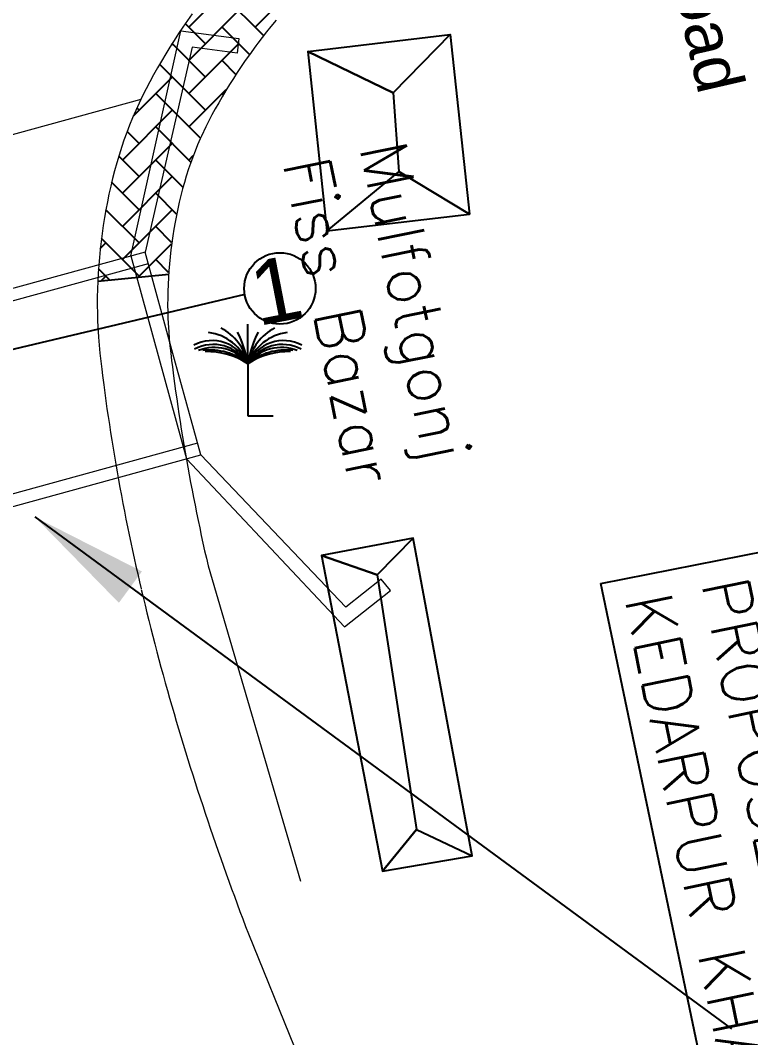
# Model space of a CAD drawing. Header units: millimetres. Extents: x 234588 to 238075, y 2578744 to 2579543.
# Drawn here: x 234874.3 to 234923.7, y 2579341.4 to 2579410 of the extents above; entities that cross this region are included whole.
import ezdxf

# ---------------------------------------------------------------- set-up
doc = ezdxf.new("R2010")
doc.units = ezdxf.units.MM
doc.header["$MEASUREMENT"] = 0
for name, color, linetype in [('Boundary', 6, 'Continuous'), ('COORDINATES', 7, 'Continuous'), ('Points-NUM', 4, 'Continuous'), ('Points-TXT', 3, 'Continuous'), ('RL', 7, 'Continuous'), ('Void', 2, 'Continuous')]:
    doc.layers.add(name, color=color, linetype=linetype)
doc.layers.add('EP', color=1, linetype='Continuous', lineweight=30)
doc.styles.add('romans', font='romans.shx')
doc.styles.get("Standard").update_dxf_attribs({"font": 'arial.ttf'})
doc.dimstyles.get("Standard").update_dxf_attribs({"dimtxt": 4, "dimasz": 0.18, "dimexe": 0.18, "dimexo": 0.0625, "dimgap": 0.09, "dimtad": 0, "dimzin": 0, "dimdsep": 46, "dimtxsty": 'Standard', "dimcen": 0.09, "dimadec": 0, "dimazin": 0, "dimtfac": 1, "dimtofl": 0, "dimtmove": 0, "dimatfit": 3, "dimfxl": 1, "dimtolj": 1, "dimtzin": 0, "dimarcsym": 0})

msp = doc.modelspace()

# ---------------------------------------------------------------- hatches: boundary and pattern name
at = {"layer": 'Points-NUM'}
h = msp.add_hatch(dxfattribs=at)
h.set_pattern_fill('AR-HBONE', color=256, scale=0.396, style=0)
h.set_pattern_definition([(45, (-140431.9813, -1507403.4262), (7e-16, 2.2401142828), [4.752, -1.584]), (135, (-140430.8612, -1507402.3061), (7e-16, 2.2401142828), [4.752, -1.584])])
h.paths.add_polyline_path([(234889.412, 2579407.143), (234890.737, 2579408.97), (234891.987, 2579410.481), (234893.233, 2579411.842), (234894.293, 2579412.943), (234895.008, 2579413.684), (234895.38, 2579414.07), (234895.755, 2579414.459), (234891.588, 2579416.984), (234891.206, 2579416.588), (234890.831, 2579416.2), (234890.457, 2579415.811), (234890.085, 2579415.42), (234889.714, 2579415.028), (234889.346, 2579414.633), (234888.982, 2579414.235), (234888.622, 2579413.834), (234888.267, 2579413.428), (234887.972, 2579413.082), (234887.574, 2579412.602), (234887.237, 2579412.181), (234886.905, 2579411.755), (234886.579, 2579411.325), (234886.417, 2579411.107), (234885.943, 2579410.454), (234885.633, 2579410.012), (234885.328, 2579409.567), (234885.028, 2579409.118), (234884.734, 2579408.666), (234884.446, 2579408.21), (234884.163, 2579407.75), (234883.874, 2579407.267), (234883.614, 2579406.82), (234883.349, 2579406.35), (234883.091, 2579405.876), (234882.841, 2579405.398), (234882.599, 2579404.916), (234882.254, 2579404.186), (234882.142, 2579403.939), (234881.929, 2579403.443), (234881.725, 2579402.943), (234881.532, 2579402.44), (234881.348, 2579401.932), (234881.199, 2579401.495), (234881.011, 2579400.907), (234880.856, 2579400.39), (234880.712, 2579399.87), (234880.576, 2579399.348), (234880.45, 2579398.823), (234880.332, 2579398.295), (234880.223, 2579397.766), (234880.123, 2579397.235), (234880.031, 2579396.702), (234879.947, 2579396.168), (234879.846, 2579395.452), (234879.801, 2579395.096), (234879.74, 2579394.559), (234879.687, 2579394.021), (234879.642, 2579393.482), (234879.605, 2579392.942), (234879.576, 2579392.403), (234884.35, 2579392.886), (234884.56, 2579395.006), (234884.962, 2579397.327), (234885.533, 2579399.531), (234886.264, 2579401.551), (234887.125, 2579403.37), (234888.199, 2579405.276)])
h.paths.add_polyline_path([(234879.801, 2579395.998), (234881.733, 2579376.143), (234886.083, 2579376.567), (234884.15, 2579396.422)], flags=9)

# ---------------------------------------------------------------- linework, layer by layer
at = {"layer": 'Boundary', "lineweight": 20}
for points in [[(234885.943, 2579410.454), (234885.633, 2579410.012), (234885.328, 2579409.567), (234885.028, 2579409.118), (234884.734, 2579408.666), (234884.446, 2579408.21), (234884.163, 2579407.75), (234883.874, 2579407.267), (234883.614, 2579406.82), (234883.349, 2579406.35), (234883.091, 2579405.876), (234882.841, 2579405.398), (234882.599, 2579404.916), (234882.254, 2579404.186), (234882.142, 2579403.939), (234881.929, 2579403.443), (234881.725, 2579402.943), (234881.532, 2579402.44), (234881.348, 2579401.932), (234881.199, 2579401.495), (234881.011, 2579400.907), (234880.856, 2579400.39), (234880.712, 2579399.87), (234880.576, 2579399.348), (234880.45, 2579398.823), (234880.332, 2579398.295), (234880.223, 2579397.766), (234880.123, 2579397.235), (234880.031, 2579396.702), (234879.947, 2579396.168), (234879.846, 2579395.452), (234879.801, 2579395.096), (234879.74, 2579394.559), (234879.687, 2579394.021), (234879.642, 2579393.482), (234879.605, 2579392.942), (234879.576, 2579392.403), (234879.557, 2579391.863), (234879.545, 2579391.323), (234879.543, 2579390.783), (234879.55, 2579390.244), (234879.567, 2579389.704), (234879.602, 2579389.009), (234879.628, 2579388.628), (234879.673, 2579388.09), (234879.725, 2579387.553), (234879.783, 2579387.017), (234879.846, 2579386.481), (234879.9, 2579386.042), (234879.981, 2579385.41), (234880.052, 2579384.875), (234880.125, 2579384.34), (234880.2, 2579383.806), (234880.278, 2579383.272), (234880.358, 2579382.738), (234880.44, 2579382.204), (234880.524, 2579381.671), (234880.61, 2579381.138), (234880.699, 2579380.605), (234880.789, 2579380.073), (234880.882, 2579379.541), (234880.977, 2579379.009), (234881.074, 2579378.478), (234881.173, 2579377.947), (234881.274, 2579377.416), (234881.377, 2579376.886), (234881.482, 2579376.356), (234881.589, 2579375.826), (234881.698, 2579375.297), (234881.81, 2579374.768), (234881.923, 2579374.24), (234882.038, 2579373.711), (234882.155, 2579373.184), (234882.274, 2579372.656), (234882.394, 2579372.129), (234882.504, 2579371.657)], [(234891.61, 2579410.025), (234891.259, 2579409.6), (234890.965, 2579409.234), (234890.672, 2579408.858), (234890.378, 2579408.471), (234890.246, 2579408.293), (234889.81, 2579407.692), (234889.537, 2579407.304), (234889.265, 2579406.906), (234888.997, 2579406.505), (234888.735, 2579406.101), (234888.478, 2579405.695), (234888.226, 2579405.285), (234887.968, 2579404.854), (234887.739, 2579404.46), (234887.506, 2579404.047), (234887.283, 2579403.638), (234887.07, 2579403.23), (234886.871, 2579402.834), (234886.57, 2579402.197), (234886.492, 2579402.025), (234886.312, 2579401.606), (234886.144, 2579401.194), (234885.984, 2579400.778), (234885.831, 2579400.355), (234885.71, 2579400.002), (234885.551, 2579399.503), (234885.423, 2579399.074), (234885.301, 2579398.637), (234885.186, 2579398.195), (234885.079, 2579397.749), (234884.979, 2579397.3), (234884.886, 2579396.846), (234884.799, 2579396.388), (234884.719, 2579395.927), (234884.647, 2579395.468), (234884.557, 2579394.826), (234884.52, 2579394.532), (234884.466, 2579394.057), (234884.42, 2579393.588), (234884.38, 2579393.121), (234884.348, 2579392.655), (234884.324, 2579392.19), (234884.307, 2579391.727), (234884.297, 2579391.265), (234884.295, 2579390.805), (234884.301, 2579390.347), (234884.315, 2579389.898), (234884.346, 2579389.293), (234884.367, 2579388.987), (234884.406, 2579388.515), (234884.452, 2579388.038), (234884.505, 2579387.55), (234884.564, 2579387.048), (234884.615, 2579386.634), (234884.693, 2579386.024), (234884.761, 2579385.509), (234884.832, 2579384.994), (234884.904, 2579384.48), (234884.979, 2579383.965), (234885.056, 2579383.45), (234885.135, 2579382.936), (234885.216, 2579382.422), (234885.3, 2579381.908), (234885.385, 2579381.394), (234885.472, 2579380.88), (234885.562, 2579380.366), (234885.654, 2579379.853), (234885.747, 2579379.34), (234885.843, 2579378.827), (234885.94, 2579378.314), (234886.04, 2579377.802), (234886.142, 2579377.289), (234886.245, 2579376.777), (234886.351, 2579376.265), (234886.458, 2579375.754), (234886.568, 2579375.242), (234886.679, 2579374.731), (234886.792, 2579374.22), (234886.907, 2579373.709), (234887.024, 2579373.199), (234893.265, 2579351.924)], [(234882.517, 2579371.602), (234882.642, 2579371.076), (234882.768, 2579370.55), (234882.896, 2579370.025), (234883.026, 2579369.5), (234883.158, 2579368.975), (234883.292, 2579368.451), (234883.427, 2579367.927), (234883.565, 2579367.403), (234883.704, 2579366.88), (234883.844, 2579366.358), (234883.987, 2579365.835), (234884.131, 2579365.314), (234884.277, 2579364.792), (234884.425, 2579364.271), (234884.574, 2579363.751), (234884.725, 2579363.231), (234884.877, 2579362.711), (234885.031, 2579362.192), (234885.187, 2579361.674), (234885.344, 2579361.156), (234885.503, 2579360.638), (234885.664, 2579360.121), (234885.826, 2579359.604), (234885.989, 2579359.088), (234886.155, 2579358.572), (234886.321, 2579358.056), (234886.489, 2579357.542), (234886.659, 2579357.027), (234886.83, 2579356.514), (234887.002, 2579356), (234887.176, 2579355.487), (234887.351, 2579354.975), (234887.528, 2579354.463), (234887.706, 2579353.952), (234887.885, 2579353.441), (234888.066, 2579352.931), (234888.248, 2579352.421), (234888.432, 2579351.912), (234888.616, 2579351.404), (234888.802, 2579350.896), (234888.99, 2579350.388), (234889.178, 2579349.881), (234889.368, 2579349.375), (234889.559, 2579348.869), (234889.751, 2579348.364), (234892.833, 2579340.758)]]:
    msp.add_lwpolyline(points, dxfattribs=at)
at = {"layer": 'EP', "lineweight": 25}
msp.add_lwpolyline([(234913.544, 2579371.999), (234926.317, 2579374.534), (234937.87, 2579319.271), (234925.125, 2579316.606)], close=True, dxfattribs=at)
at = {"layer": 'Points-NUM'}
msp.add_line((234879.576, 2579392.403), (234884.364, 2579392.888), dxfattribs=at)
at = {"layer": 'Points-NUM', "color": 0}
msp.add_line((234836.603, 2579379.016), (234889.523, 2579391.528), dxfattribs=at)
at = {"layer": 'Points-NUM'}
for points in [[(234893.755, 2579407.922), (234903.37, 2579409.054), (234904.663, 2579396.941)], [(234903.37, 2579409.054), (234899.511, 2579405.132), (234893.755, 2579407.922), (234899.511, 2579405.132), (234899.908, 2579399.805), (234904.663, 2579396.941), (234899.908, 2579399.805), (234895.048, 2579395.809)], [(234893.755, 2579407.922), (234895.048, 2579395.809)], [(234895.048, 2579395.809), (234904.663, 2579396.941)], [(234900.879, 2579375.066), (234898.432, 2579372.584), (234894.689, 2579373.889), (234898.432, 2579372.584), (234901.094, 2579355.406), (234898.809, 2579352.598), (234901.094, 2579355.406), (234904.862, 2579353.618)]]:
    msp.add_lwpolyline(points, dxfattribs=at)
msp.add_lwpolyline([(234894.689, 2579373.889), (234898.809, 2579352.598), (234904.862, 2579353.618), (234900.879, 2579375.066)], close=True, dxfattribs=at)
msp.add_circle((234891.872, 2579391.925), 2.41, dxfattribs=at)
at = {"layer": 'Points-TXT'}
for p, q in [((234889.709, 2579386.845), (234889.709, 2579389.504)), ((234889.709, 2579383.323), (234891.413, 2579383.323))]:
    msp.add_line(p, q, dxfattribs=at)
msp.add_lwpolyline([(234889.709, 2579386.845), (234889.709, 2579383.323)], dxfattribs=at)
for centre, radius, start, end in [((234886.225, 2579386.13), 3.547, 12.28597, 61.75082), ((234893.194, 2579386.13), 3.547, 118.24918, 167.71403), ((234886.63, 2579385.69), 3.289, 20.55448, 82.49307), ((234882.692, 2579385.741), 7.104, 8.93571, 27.04513), ((234896.727, 2579385.741), 7.104, 152.95487, 171.06429), ((234892.789, 2579385.69), 3.289, 97.50693, 159.44552), ((234887.29, 2579385.741), 2.659, 24.52147, 117.48097), ((234887.372, 2579385.381), 2.758, 32.05789, 117.2656), ((234887.445, 2579385.038), 2.897, 38.59717, 111.8182), ((234892.128, 2579385.741), 2.659, 62.51903, 155.47853), ((234892.047, 2579385.381), 2.758, 62.7344, 147.94211), ((234891.973, 2579385.038), 2.897, 68.1818, 141.40283), ((234887.189, 2579383.841), 3.921, 49.99777, 97.68192), ((234886.935, 2579382.537), 5.124, 57.21443, 91.22205), ((234892.23, 2579383.841), 3.921, 82.31808, 130.00223), ((234892.484, 2579382.537), 5.124, 88.77795, 122.78557)]:
    msp.add_arc(centre, radius, start, end, dxfattribs=at)
at = {"layer": 'Void', "lineweight": 18}
for p, q in [((234882.987, 2579393.579), (234862.311, 2579387.907)), ((234886.306, 2579381.483), (234844.923, 2579370.13))]:
    msp.add_line(p, q, dxfattribs=at)
for points in [[(234881.814, 2579394.113), (234885.187, 2579409.309), (234889.109, 2579408.785), (234888.977, 2579407.804), (234885.95, 2579408.208), (234882.769, 2579394.375)], [(234884.646, 2579387.531), (234882.769, 2579394.375), (234862.077, 2579388.699)], [(234881.814, 2579394.113), (234885.569, 2579380.425), (234896.224, 2579369.077), (234899.329, 2579371.529), (234898.715, 2579372.306), (234896.318, 2579370.414), (234886.524, 2579380.687)], [(234865.832, 2579375.011), (234869.016, 2579375.884), (234886.524, 2579380.687), (234884.646, 2579387.531)]]:
    msp.add_lwpolyline(points, dxfattribs=at)
at = {"layer": 'Void', "color": 0, "lineweight": 18}
msp.add_lwpolyline([(234882.48, 2579404.666), (234859.432, 2579398.343)], dxfattribs=at)

# ---------------------------------------------------------------- texts
at = {"layer": 'EP', "insert": (234918.953, 2579424.31), "char_height": 3.168, "attachment_point": 1, "rotation": 282.94347}
msp.add_mtext_dynamic_manual_height_columns('B.C Road', width=12.36822, gutter_width=1, heights=[0.586], dxfattribs=at).dxf.set("width", 19.59127)
at = {"layer": 'EP', "color": 2, "lineweight": 25, "insert": (234923.421, 2579372.678), "char_height": 3.168, "attachment_point": 1, "rotation": 281.60123, "style": 'romans'}
msp.add_mtext_dynamic_manual_height_columns('{\\C7;PROPOSED BRIDGE OF KEDARPUR KHAL}', width=34.64147, gutter_width=33, heights=[7.642], dxfattribs=at).dxf.set("width", 54.87209)
at = {"layer": 'Points-NUM', "insert": (234900.336, 2579402.112), "char_height": 3.168, "attachment_point": 1, "rotation": 281.60123, "style": 'romans'}
msp.add_mtext_dynamic_manual_height_columns('{\\C7;Mulfotgonj\\PFiss Bazar}', width=18.48402, gutter_width=33, heights=[7.197], dxfattribs=at).dxf.set("width", 29.27869)
at = {"layer": 'RL'}
msp.add_text('1', height=4.32, rotation=10.98537, dxfattribs=at).set_placement((234890.377, 2579389.372))

# ---------------------------------------------------------------- leaders
at = {"layer": 'COORDINATES'}
msp.add_leader([(234875.333, 2579376.499), (234922.371, 2579341.954)], dimstyle='Standard', override={"dimasz": 8, "dimgap": 0.09, "dimtad": 0}, dxfattribs=at)

doc.saveas('drawing.dxf')
